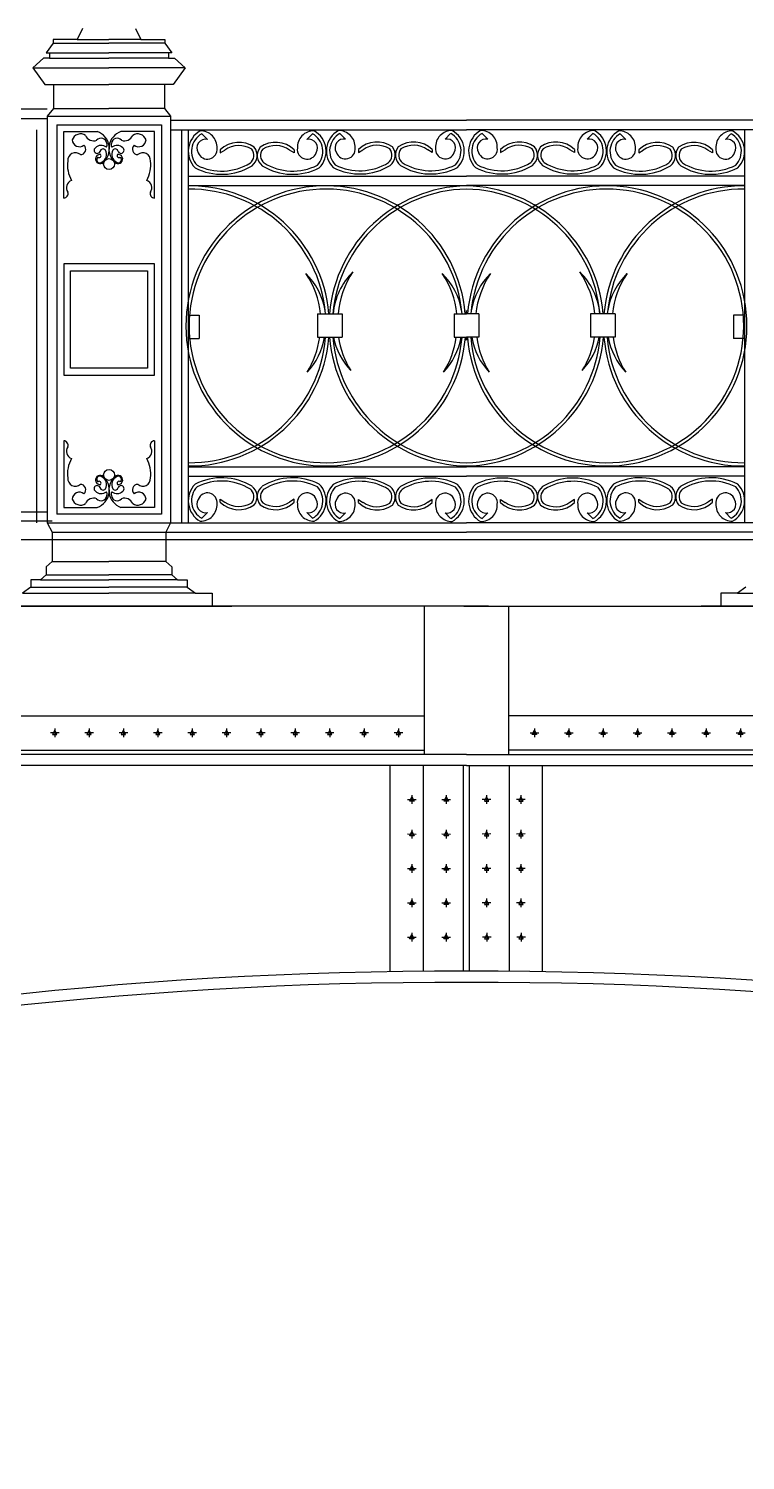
# Model space of a CAD drawing. Header units: millimetres. Extents: x 1931 to 30327, y -2374 to 17555.
# Drawn here: x 12808 to 14476, y 11 to 3341 of the extents above; entities that cross this region are included whole.
import ezdxf

# ---------------------------------------------------------------- set-up
doc = ezdxf.new("R2010")
doc.units = ezdxf.units.MM
picture_1 = doc.add_image_def('image1.gif', size_in_pixel=(174, 220))

msp = doc.modelspace()

# ---------------------------------------------------------------- linework, layer by layer
at = {"color": 4, "linetype": 'ByBlock', "lineweight": -2}
for p, q in [((12933.3, 3341.3), (12920.7, 3316)), ((13056.3, 3341.3), (13068.9, 3316)), ((12865, 3307.1), (12848.6, 3284.9)), ((12920.7, 3316), (12865, 3316)), ((12865, 3316), (12865, 3307.1)), ((12865, 3307.1), (12994.8, 3307.1)), ((12920.7, 3316), (12994.8, 3316)), ((13068.9, 3316), (12994.8, 3316)), ((13124.6, 3307.1), (12994.8, 3307.1)), ((13068.9, 3316), (13124.6, 3316)), ((13124.6, 3316), (13124.6, 3307.1)), ((13124.6, 3307.1), (13140.9, 3284.9)), ((12842.1, 3272.9), (12817.8, 3250.1)), ((12856.1, 3272.9), (12842.1, 3272.9)), ((12848.6, 3284.9), (12856.1, 3284.9)), ((12856.1, 3284.9), (12856.1, 3272.9)), ((12856.1, 3284.9), (12994.8, 3284.9)), ((12856.1, 3272.9), (12994.8, 3272.9)), ((13133.5, 3284.9), (12994.8, 3284.9)), ((13133.5, 3272.9), (12994.8, 3272.9)), ((13140.9, 3284.9), (13133.5, 3284.9)), ((13133.5, 3284.9), (13133.5, 3272.9)), ((13133.5, 3272.9), (13147.5, 3272.9)), ((13147.5, 3272.9), (13171.8, 3250.1)), ((12817.8, 3250.1), (12845.4, 3211.5)), ((12817.8, 3250.1), (12994.8, 3250.1)), ((13171.8, 3250.1), (12994.8, 3250.1)), ((13171.8, 3250.1), (13144.1, 3211.5)), ((12845.4, 3211.5), (12865.4, 3211.5)), ((12865.4, 3211.5), (12865.4, 3155.6)), ((12865.4, 3211.5), (12994.8, 3211.5)), ((13124.1, 3211.5), (12994.8, 3211.5)), ((13144.1, 3211.5), (13124.1, 3211.5)), ((13124.1, 3211.5), (13124.1, 3155.6)), ((9822.2, 3154.4), (12851.3, 3154.4)), ((9822.2, 3132.1), (12851.3, 3132.1)), ((12865.4, 3155.6), (12851.3, 3137.4)), ((12851.3, 3137.4), (12851.3, 2191.6)), ((12851.3, 3137.4), (13138.3, 3137.4)), ((12865.4, 3155.6), (12994.8, 3155.6)), ((13124.1, 3155.6), (12994.8, 3155.6)), ((13124.1, 3155.6), (12994.8, 3155.6)), ((13124.1, 3155.6), (13138.3, 3137.4)), ((13138.3, 3137.4), (13138.3, 2191.6)), ((12825.9, 3106.1), (12825.9, 2674.7)), ((12873.1, 3117.8), (13117.1, 3117.8)), ((12873.1, 3117.8), (12873.1, 2212.1)), ((12889.6, 2946.9), (12889.6, 3101.8)), ((12889.6, 3101.8), (12967.5, 3101.8)), ((13100.6, 3101.8), (13022.7, 3101.8)), ((13100.6, 2946.9), (13100.6, 3101.8)), ((13117.1, 3117.8), (13117.1, 2212.1)), ((13138.3, 3128.4), (13826.8, 3128.4)), ((13138.3, 3106.1), (13826.8, 3106.1)), ((13163.8, 3106.1), (13163.8, 2191.6)), ((13179.3, 3106.1), (13179.3, 2191.6)), ((13224.1, 3083.4), (13211, 3096.8)), ((13455.5, 3083.4), (13468.6, 3096.8)), ((13545.6, 3084.2), (13532.5, 3097.6)), ((13777, 3084.2), (13790.1, 3097.6)), ((14515.3, 3128.4), (13826.8, 3128.4)), ((14515.3, 3106.1), (13826.8, 3106.1)), ((13876.6, 3084.2), (13863.5, 3097.6)), ((14107.9, 3084.2), (14121.1, 3097.6)), ((14198.1, 3083.4), (14185, 3096.8)), ((14429.5, 3083.4), (14442.6, 3096.8)), ((14474.2, 3106.1), (14474.2, 2191.6)), ((13253.9, 3059.6), (13253.9, 3052.2)), ((13253.9, 3052.2), (13264.5, 3059)), ((13425.7, 3052.2), (13415.1, 3059)), ((13425.7, 3059.6), (13425.7, 3052.2)), ((13575.4, 3060.3), (13575.4, 3052.9)), ((13575.4, 3052.9), (13586, 3059.7)), ((13747.2, 3052.9), (13736.6, 3059.7)), ((13747.2, 3060.3), (13747.2, 3052.9)), ((13906.4, 3060.3), (13906.4, 3052.9)), ((13906.4, 3052.9), (13917, 3059.7)), ((14078.2, 3052.9), (14067.5, 3059.7)), ((14078.2, 3060.3), (14078.2, 3052.9)), ((14227.9, 3059.6), (14227.9, 3052.2)), ((14227.9, 3052.2), (14238.5, 3059)), ((14399.7, 3052.2), (14389, 3059)), ((14399.7, 3059.6), (14399.7, 3052.2)), ((13179.3, 2998.1), (13826.8, 2998.1)), ((14474.2, 2998.1), (13826.8, 2998.1)), ((13179.3, 2976.8), (13826.8, 2976.8)), ((14474.2, 2976.8), (13826.8, 2976.8)), ((13100.8, 2793.9), (12889.6, 2793.9)), ((12889.6, 2793.9), (12889.6, 2535.3)), ((12905.6, 2551.3), (12905.6, 2777.9)), ((12905.6, 2777.9), (13084.8, 2777.9)), ((13084.8, 2777.9), (13084.8, 2551.3)), ((13100.8, 2535.3), (13100.8, 2793.9)), ((12825.9, 2674.7), (12825.9, 2191.6)), ((13179.3, 2674.7), (13205, 2674.7)), ((13205, 2674.7), (13205, 2620.7)), ((13480.4, 2677.8), (13537.9, 2677.8)), ((13480.4, 2677.8), (13480.4, 2623.8)), ((13537.9, 2677.8), (13537.9, 2623.8)), ((13798, 2677.8), (13826.8, 2677.8)), ((13798, 2677.8), (13798, 2623.8)), ((13855.6, 2677.8), (13826.8, 2677.8)), ((13855.6, 2677.8), (13855.6, 2623.8)), ((14173.2, 2677.8), (14115.6, 2677.8)), ((14115.6, 2677.8), (14115.6, 2623.8)), ((14173.2, 2677.8), (14173.2, 2623.8)), ((14474.2, 2674.7), (14448.6, 2674.7)), ((14448.6, 2674.7), (14448.6, 2620.7)), ((13179.3, 2620.7), (13205, 2620.7)), ((13480.4, 2623.8), (13537.9, 2623.8)), ((13798, 2623.8), (13826.8, 2623.8)), ((13855.6, 2623.8), (13826.8, 2623.8)), ((14173.2, 2623.8), (14115.6, 2623.8)), ((14474.2, 2620.7), (14448.6, 2620.7)), ((12889.6, 2535.3), (13100.8, 2535.3)), ((13084.8, 2551.3), (12905.6, 2551.3)), ((12889.6, 2382.7), (12889.6, 2227.8)), ((13100.6, 2382.7), (13100.6, 2227.8)), ((13179.3, 2321.8), (13826.8, 2321.8)), ((13179.3, 2300.6), (13826.8, 2300.6)), ((14474.2, 2321.8), (13826.8, 2321.8)), ((14474.2, 2300.6), (13826.8, 2300.6)), ((13253.9, 2239.7), (13253.9, 2247)), ((13253.9, 2247), (13264.5, 2240.3)), ((13425.7, 2247), (13415.1, 2240.3)), ((13425.7, 2239.7), (13425.7, 2247)), ((13575.4, 2239), (13575.4, 2246.3)), ((13575.4, 2246.3), (13586, 2239.5)), ((13747.2, 2246.3), (13736.6, 2239.5)), ((13747.2, 2239), (13747.2, 2246.3)), ((13906.4, 2239), (13906.4, 2246.3)), ((13906.4, 2246.3), (13917, 2239.5)), ((14078.2, 2246.3), (14067.5, 2239.5)), ((14078.2, 2239), (14078.2, 2246.3)), ((14227.9, 2239.7), (14227.9, 2247)), ((14227.9, 2247), (14238.5, 2240.3)), ((14399.7, 2247), (14389, 2240.3)), ((14399.7, 2239.7), (14399.7, 2247)), ((9822.2, 2217.6), (12851.3, 2217.6)), ((13117.1, 2212.1), (12873.1, 2212.1)), ((12889.6, 2227.8), (12967.5, 2227.8)), ((13100.6, 2227.8), (13022.7, 2227.8)), ((13224.1, 2215.8), (13211, 2202.4)), ((13455.5, 2215.8), (13468.6, 2202.4)), ((13545.6, 2215.1), (13532.5, 2201.7)), ((13777, 2215.1), (13790.1, 2201.7)), ((13876.6, 2215.1), (13863.5, 2201.7)), ((14107.9, 2215.1), (14121.1, 2201.7)), ((14198.1, 2215.8), (14185, 2202.4)), ((14429.5, 2215.8), (14442.6, 2202.4)), ((9810.9, 2196.4), (12862.6, 2196.4)), ((12851.3, 2191.6), (12862.6, 2170.4)), ((12851.3, 2191.6), (13138.3, 2191.6)), ((12862.6, 2170.4), (12862.6, 2102)), ((12862.6, 2170.4), (13127, 2170.4)), ((13138.3, 2191.6), (13127, 2170.4)), ((13127, 2170.4), (13127, 2102)), ((13127, 2170.4), (13826.8, 2170.4)), ((13138.3, 2191.6), (13826.8, 2191.6)), ((14515.3, 2191.6), (13826.8, 2191.6)), ((14526.6, 2170.4), (13826.8, 2170.4)), ((2326.8, 2153.2), (30326.8, 2153.2)), ((12862.6, 2102), (12848.5, 2089.6)), ((12862.6, 2102), (12994.8, 2102)), ((13127, 2102), (12994.8, 2102)), ((13127, 2102), (13141.1, 2089.6)), ((12848.5, 2070.6), (12835.6, 2059.6)), ((12848.5, 2089.6), (12848.5, 2079.2)), ((12848.5, 2079.2), (12848.5, 2070.6)), ((12848.5, 2070.6), (12994.8, 2070.6)), ((13141.1, 2070.6), (12994.8, 2070.6)), ((13141.1, 2089.6), (13141.1, 2079.2)), ((13141.1, 2079.2), (13141.1, 2070.6)), ((13141.1, 2070.6), (13153.9, 2059.6)), ((12813, 2041.9), (12793.4, 2028.4)), ((12835.6, 2059.6), (12813, 2059.6)), ((12813, 2059.6), (12813, 2041.9)), ((12813, 2041.9), (12994.8, 2041.9)), ((12835.6, 2059.6), (12994.8, 2059.6)), ((13153.9, 2059.6), (12994.8, 2059.6)), ((13176.6, 2041.9), (12994.8, 2041.9)), ((13153.9, 2059.6), (13176.6, 2059.6)), ((13176.6, 2059.6), (13176.6, 2041.9)), ((13176.6, 2041.9), (13196.1, 2028.4)), ((14477, 2041.9), (14457.4, 2028.4)), ((12793.4, 2028.4), (12994.8, 2028.4)), ((13196.1, 2028.4), (12994.8, 2028.4)), ((13196.1, 2028.4), (13234.7, 2028.4)), ((13234.7, 2028.4), (13234.7, 1997.8)), ((14457.4, 2028.4), (14418.9, 2028.4)), ((14418.9, 2028.4), (14418.9, 1997.8)), ((14457.4, 2028.4), (14658.8, 2028.4)), ((13025.9, 1997.8), (11725.9, 1997.8)), ((13025.9, 1997.8), (11725.9, 1997.8)), ((13628.5, 1997.8), (12328.5, 1997.8)), ((13727.6, 1997.8), (12427.6, 1997.8)), ((13878.5, 1997.8), (12427.6, 1997.8)), ((12754.9, 1997.8), (12994.8, 1997.8)), ((12941.3, 1997.8), (13181.2, 1997.8)), ((13040.5, 1997.8), (13280.4, 1997.8)), ((13421.2, 1997.8), (13181.2, 1997.8)), ((13520.3, 1997.8), (13280.4, 1997.8)), ((13527.6, 1997.8), (13376.8, 1997.8)), ((13527.6, 1997.8), (13376.8, 1997.8)), ((13877.6, 1997.8), (13726.8, 1997.8)), ((13728.5, 1997.8), (13728.5, 1653.2)), ((13820.6, 1997.8), (14060.5, 1997.8)), ((13878.5, 1997.8), (14029.3, 1997.8)), ((13925.1, 1997.8), (13925.1, 1653.2)), ((13925.9, 1997.8), (15225.9, 1997.8)), ((14025.1, 1997.8), (15325.1, 1997.8)), ((14125.9, 1997.8), (14276.8, 1997.8)), ((14125.9, 1997.8), (14276.8, 1997.8)), ((14133.2, 1997.8), (14373.2, 1997.8)), ((14232.4, 1997.8), (14472.3, 1997.8)), ((14613.1, 1997.8), (14373.2, 1997.8)), ((14418.9, 1997.8), (14658.8, 1997.8)), ((12328.5, 1743.2), (13728.5, 1743.2)), ((15325.1, 1743.2), (13925.1, 1743.2)), ((12878.5, 1703.2), (12858.4, 1703.1)), ((12868.5, 1709.3), (12863.5, 1699.3)), ((12863.5, 1699.3), (12873.5, 1699.3)), ((12868.4, 1713.2), (12868.5, 1693.1)), ((12873.5, 1699.3), (12868.5, 1709.3)), ((12958.5, 1703.2), (12938.4, 1703.1)), ((12948.5, 1709.3), (12943.5, 1699.3)), ((12943.5, 1699.3), (12953.5, 1699.3)), ((12948.4, 1713.2), (12948.5, 1693.1)), ((12953.5, 1699.3), (12948.5, 1709.3)), ((13038.5, 1703.2), (13018.4, 1703.1)), ((13028.5, 1709.3), (13023.5, 1699.3)), ((13023.5, 1699.3), (13033.5, 1699.3)), ((13028.4, 1713.2), (13028.5, 1693.1)), ((13033.5, 1699.3), (13028.5, 1709.3)), ((13118.5, 1703.2), (13098.4, 1703.1)), ((13108.5, 1709.3), (13103.5, 1699.3)), ((13103.5, 1699.3), (13113.5, 1699.3)), ((13108.4, 1713.2), (13108.5, 1693.1)), ((13113.5, 1699.3), (13108.5, 1709.3)), ((13198.5, 1703.2), (13178.4, 1703.1)), ((13188.5, 1709.3), (13183.5, 1699.3)), ((13183.5, 1699.3), (13193.5, 1699.3)), ((13188.4, 1713.2), (13188.5, 1693.1)), ((13193.5, 1699.3), (13188.5, 1709.3)), ((13278.5, 1703.2), (13258.4, 1703.1)), ((13268.5, 1709.3), (13263.5, 1699.3)), ((13263.5, 1699.3), (13273.5, 1699.3)), ((13268.4, 1713.2), (13268.5, 1693.1)), ((13273.5, 1699.3), (13268.5, 1709.3)), ((13358.5, 1703.5), (13338.4, 1703.4)), ((13348.5, 1709.6), (13343.5, 1699.6)), ((13343.5, 1699.6), (13353.5, 1699.6)), ((13348.4, 1713.5), (13348.5, 1693.4)), ((13353.5, 1699.6), (13348.5, 1709.6)), ((13438.5, 1703.5), (13418.4, 1703.4)), ((13428.5, 1709.6), (13423.5, 1699.6)), ((13423.5, 1699.6), (13433.5, 1699.6)), ((13428.4, 1713.5), (13428.5, 1693.4)), ((13433.5, 1699.6), (13428.5, 1709.6)), ((13518.5, 1703.2), (13498.4, 1703.1)), ((13508.5, 1709.3), (13503.5, 1699.3)), ((13503.5, 1699.3), (13513.5, 1699.3)), ((13508.4, 1713.2), (13508.5, 1693.1)), ((13513.5, 1699.3), (13508.5, 1709.3)), ((13598.5, 1703.5), (13578.4, 1703.4)), ((13588.5, 1709.6), (13583.5, 1699.6)), ((13583.5, 1699.6), (13593.5, 1699.6)), ((13588.4, 1713.5), (13588.5, 1693.4)), ((13593.5, 1699.6), (13588.5, 1709.6)), ((13678.5, 1703.5), (13658.4, 1703.4)), ((13668.4, 1709.6), (13663.5, 1699.6)), ((13663.5, 1699.6), (13673.5, 1699.6)), ((13668.4, 1713.5), (13668.5, 1693.4)), ((13673.5, 1699.6), (13668.4, 1709.6)), ((13975, 1703.5), (13995.2, 1703.4)), ((13980.1, 1699.6), (13985.1, 1709.6)), ((13990.1, 1699.6), (13980.1, 1699.6)), ((13985.1, 1713.5), (13985.1, 1693.4)), ((13985.1, 1709.6), (13990.1, 1699.6)), ((14055, 1703.5), (14075.2, 1703.4)), ((14060.1, 1699.6), (14065.1, 1709.6)), ((14070.1, 1699.6), (14060.1, 1699.6)), ((14065.1, 1713.5), (14065.1, 1693.4)), ((14065.1, 1709.6), (14070.1, 1699.6)), ((14135, 1703.2), (14155.2, 1703.1)), ((14140.1, 1699.3), (14145.1, 1709.3)), ((14150.1, 1699.3), (14140.1, 1699.3)), ((14145.1, 1713.2), (14145.1, 1693.1)), ((14145.1, 1709.3), (14150.1, 1699.3)), ((14215, 1703.5), (14235.2, 1703.4)), ((14220.1, 1699.6), (14225.1, 1709.6)), ((14230.1, 1699.6), (14220.1, 1699.6)), ((14225.1, 1713.5), (14225.1, 1693.4)), ((14225.1, 1709.6), (14230.1, 1699.6)), ((14295, 1703.5), (14315.2, 1703.4)), ((14300.1, 1699.6), (14305.1, 1709.6)), ((14310.1, 1699.6), (14300.1, 1699.6)), ((14305.1, 1713.5), (14305.1, 1693.4)), ((14305.1, 1709.6), (14310.1, 1699.6)), ((14375, 1703.2), (14395.2, 1703.1)), ((14380.1, 1699.3), (14385.1, 1709.3)), ((14390.1, 1699.3), (14380.1, 1699.3)), ((14385.1, 1713.2), (14385.1, 1693.1)), ((14385.1, 1709.3), (14390.1, 1699.3)), ((14455, 1703.2), (14475.2, 1703.1)), ((14460.1, 1699.3), (14465.1, 1709.3)), ((14470.1, 1699.3), (14460.1, 1699.3)), ((14465.1, 1713.2), (14465.1, 1693.1)), ((14465.1, 1709.3), (14470.1, 1699.3)), ((13826.8, 1653.2), (8825.9, 1653.2)), ((12328.5, 1663.2), (13728.5, 1663.2)), ((13826.8, 1653.2), (18827.6, 1653.2)), ((15325.1, 1663.2), (13925.1, 1663.2)), ((13826.8, 1627.2), (8825.9, 1627.2)), ((13649.5, 1147.9), (13649.5, 1627.2)), ((13726.8, 1148.4), (13726.8, 1627.2)), ((13819.8, 1149.1), (13819.8, 1627.2)), ((13826.8, 1627.2), (18827.6, 1627.2)), ((13833.8, 1149.1), (13833.8, 1627.2)), ((13926.8, 1148.4), (13926.8, 1627.2)), ((14004.1, 1149.1), (14004.1, 1627.2)), ((13689.7, 1548.2), (13709.9, 1548.1)), ((13694.8, 1544.3), (13699.8, 1554.3)), ((13704.8, 1544.3), (13694.8, 1544.3)), ((13699.8, 1558.2), (13699.8, 1538)), ((13699.8, 1554.3), (13704.8, 1544.3)), ((13769.7, 1548.2), (13789.9, 1548.1)), ((13774.8, 1544.3), (13779.8, 1554.3)), ((13784.8, 1544.3), (13774.8, 1544.3)), ((13779.8, 1558.2), (13779.8, 1538)), ((13779.8, 1554.3), (13784.8, 1544.3)), ((13883.9, 1548.2), (13863.7, 1548.1)), ((13873.8, 1554.3), (13868.8, 1544.3)), ((13868.8, 1544.3), (13878.8, 1544.3)), ((13873.8, 1558.2), (13873.8, 1538)), ((13878.8, 1544.3), (13873.8, 1554.3)), ((13963.9, 1548.2), (13943.7, 1548.1)), ((13953.8, 1554.3), (13948.8, 1544.3)), ((13948.8, 1544.3), (13958.8, 1544.3)), ((13953.8, 1558.2), (13953.8, 1538)), ((13958.8, 1544.3), (13953.8, 1554.3)), ((13689.7, 1468.2), (13709.9, 1468.1)), ((13694.8, 1464.3), (13699.8, 1474.3)), ((13699.8, 1478.2), (13699.8, 1458)), ((13699.8, 1474.3), (13704.8, 1464.3)), ((13769.7, 1468.2), (13789.9, 1468.1)), ((13774.8, 1464.3), (13779.8, 1474.3)), ((13779.8, 1478.2), (13779.8, 1458)), ((13779.8, 1474.3), (13784.8, 1464.3)), ((13883.9, 1468.2), (13863.7, 1468.1)), ((13873.8, 1474.3), (13868.8, 1464.3)), ((13873.8, 1478.2), (13873.8, 1458)), ((13878.8, 1464.3), (13873.8, 1474.3)), ((13963.9, 1468.2), (13943.7, 1468.1)), ((13953.8, 1474.3), (13948.8, 1464.3)), ((13953.8, 1478.2), (13953.8, 1458)), ((13958.8, 1464.3), (13953.8, 1474.3)), ((13704.8, 1464.3), (13694.8, 1464.3)), ((13784.8, 1464.3), (13774.8, 1464.3)), ((13868.8, 1464.3), (13878.8, 1464.3)), ((13948.8, 1464.3), (13958.8, 1464.3)), ((13689.7, 1388.2), (13709.9, 1388.1)), ((13694.8, 1384.3), (13699.8, 1394.3)), ((13704.8, 1384.3), (13694.8, 1384.3)), ((13699.8, 1398.2), (13699.8, 1378)), ((13699.8, 1394.3), (13704.8, 1384.3)), ((13769.7, 1388.2), (13789.9, 1388.1)), ((13774.8, 1384.3), (13779.8, 1394.3)), ((13784.8, 1384.3), (13774.8, 1384.3)), ((13779.8, 1398.2), (13779.8, 1378)), ((13779.8, 1394.3), (13784.8, 1384.3)), ((13883.9, 1388.2), (13863.7, 1388.1)), ((13873.8, 1394.3), (13868.8, 1384.3)), ((13868.8, 1384.3), (13878.8, 1384.3)), ((13873.8, 1398.2), (13873.8, 1378)), ((13878.8, 1384.3), (13873.8, 1394.3)), ((13963.9, 1388.2), (13943.7, 1388.1)), ((13953.8, 1394.3), (13948.8, 1384.3)), ((13948.8, 1384.3), (13958.8, 1384.3)), ((13953.8, 1398.2), (13953.8, 1378)), ((13958.8, 1384.3), (13953.8, 1394.3)), ((13689.7, 1308.2), (13709.9, 1308.1)), ((13694.8, 1304.3), (13699.8, 1314.3)), ((13704.8, 1304.3), (13694.8, 1304.3)), ((13699.8, 1318.2), (13699.8, 1298)), ((13699.8, 1314.3), (13704.8, 1304.3)), ((13769.7, 1308.2), (13789.9, 1308.1)), ((13774.8, 1304.3), (13779.8, 1314.3)), ((13784.8, 1304.3), (13774.8, 1304.3)), ((13779.8, 1318.2), (13779.8, 1298)), ((13779.8, 1314.3), (13784.8, 1304.3)), ((13883.9, 1308.2), (13863.7, 1308.1)), ((13873.8, 1314.3), (13868.8, 1304.3)), ((13868.8, 1304.3), (13878.8, 1304.3)), ((13873.8, 1318.2), (13873.8, 1298)), ((13878.8, 1304.3), (13873.8, 1314.3)), ((13963.9, 1308.2), (13943.7, 1308.1)), ((13953.8, 1314.3), (13948.8, 1304.3)), ((13948.8, 1304.3), (13958.8, 1304.3)), ((13953.8, 1318.2), (13953.8, 1298)), ((13958.8, 1304.3), (13953.8, 1314.3)), ((13694.5, 1224.3), (13699.5, 1234.3)), ((13699.5, 1238.2), (13699.5, 1218)), ((13699.5, 1234.3), (13704.5, 1224.3)), ((13774.5, 1224.3), (13779.5, 1234.3)), ((13779.5, 1238.2), (13779.5, 1218)), ((13779.5, 1234.3), (13784.5, 1224.3)), ((13874.1, 1234.3), (13869.1, 1224.3)), ((13874.1, 1238.2), (13874.1, 1218)), ((13879.1, 1224.3), (13874.1, 1234.3)), ((13954.1, 1234.3), (13949.1, 1224.3)), ((13954.1, 1238.2), (13954.1, 1218)), ((13959.1, 1224.3), (13954.1, 1234.3)), ((13689.4, 1228.2), (13709.6, 1228.1)), ((13704.5, 1224.3), (13694.5, 1224.3)), ((13769.4, 1228.2), (13789.6, 1228.1)), ((13784.5, 1224.3), (13774.5, 1224.3)), ((13884.2, 1228.2), (13864, 1228.1)), ((13869.1, 1224.3), (13879.1, 1224.3)), ((13964.2, 1228.2), (13944, 1228.1)), ((13949.1, 1224.3), (13959.1, 1224.3))]:
    msp.add_line(p, q, dxfattribs=at)
for centre in [(12995.1, 3026.3), (12995.1, 2303.4)]:
    msp.add_circle(centre, 12.7, dxfattribs=at)
for centre, radius, start, end in [((12953.6, 3062.1), 42.1, 307.5979, 70.7468), ((13036.6, 3062.1), 42.1, 109.2532, 232.4021), ((13233.7, 3055.9), 54.4, 119.0307, 224.9563), ((13233.7, 3055.9), 46.8, 119.0307, 223.5383), ((13208.3, 3065.5), 38, 356.8863, 91.4374), ((13471.3, 3065.5), 38, 88.5626, 183.1137), ((13445.9, 3055.9), 46.8, 316.4617, 60.9693), ((13445.9, 3055.9), 54.4, 315.0437, 60.9693), ((13555.2, 3056.7), 54.4, 119.0307, 224.9563), ((13555.2, 3056.7), 46.8, 119.0307, 223.5383), ((13529.8, 3066.2), 38, 356.8863, 91.4374), ((13792.8, 3066.2), 38, 88.5626, 183.1137), ((13767.4, 3056.7), 46.8, 316.4617, 60.9693), ((13767.4, 3056.7), 54.4, 315.0437, 60.9693), ((13886.2, 3056.7), 54.4, 119.0307, 224.9563), ((13886.2, 3056.7), 46.8, 119.0307, 223.5383), ((13860.7, 3066.2), 38, 356.8863, 91.4374), ((14123.8, 3066.2), 38, 88.5626, 183.1137), ((14098.4, 3056.7), 46.8, 316.4617, 60.9693), ((14098.4, 3056.7), 54.4, 315.0437, 60.9693), ((14207.7, 3055.9), 54.4, 119.0307, 224.9563), ((14207.7, 3055.9), 46.8, 119.0307, 223.5383), ((14182.2, 3065.5), 38, 356.8863, 91.4374), ((14445.3, 3065.5), 38, 88.5626, 183.1137), ((14419.9, 3055.9), 46.8, 316.4617, 60.9693), ((14419.9, 3055.9), 54.4, 315.0437, 60.9693), ((12928.7, 3075.8), 20.7, 56.3803, 161.1596), ((12926.3, 3083.9), 17.3, 184.4876, 306.65), ((12928.4, 3060.6), 12.4, 268.8845, 48.9378), ((12958.8, 3100.4), 20, 201.4134, 291.5368), ((12967.4, 3058.4), 7.19, 125.8365, 335.2522), ((12976.8, 3050.3), 19.4, 51.9115, 134.444), ((12976.3, 3073), 13.5, 6.4519, 139.2037), ((12982.9, 3070.8), 7.82, 318.6814, 28.7037), ((13007.3, 3070.8), 7.82, 151.2963, 221.3186), ((13013.9, 3073), 13.5, 40.7963, 173.5481), ((13013.5, 3050.3), 19.4, 45.556, 128.0885), ((13022.8, 3058.4), 7.19, 204.7478, 54.1635), ((13031.5, 3100.4), 20, 248.4632, 338.5866), ((13061.8, 3060.6), 12.4, 131.0622, 271.1155), ((13061.5, 3075.8), 20.7, 18.8404, 123.6197), ((13063.9, 3083.9), 17.3, 233.35, 355.5124), ((13219.6, 3063.7), 20.2, 77.1295, 212.7066), ((13297, 3014.6), 62.3, 54.7468, 133.7841), ((13297.1, 3012.6), 56.6, 58.029, 125.0876), ((13309.4, 3046.4), 30.3, 307.6957, 39.0133), ((13370.2, 3046.4), 30.3, 140.9867, 232.3043), ((13382.6, 3014.6), 62.3, 46.2159, 125.2532), ((13382.5, 3012.6), 56.6, 54.9124, 121.971), ((13460, 3063.7), 20.2, 327.2934, 102.8705), ((13541.1, 3064.4), 20.2, 77.1295, 212.7066), ((13545.4, 3061), 22.6, 199.435, 7.8921), ((13618.5, 3015.3), 62.3, 54.7468, 133.7841), ((13618.6, 3013.4), 56.6, 58.029, 125.0876), ((13630.9, 3047.1), 30.3, 307.6957, 39.0133), ((13691.7, 3047.1), 30.3, 140.9867, 232.3043), ((13704.1, 3015.3), 62.3, 46.2159, 125.2532), ((13704, 3013.4), 56.6, 54.9124, 121.971), ((13777.2, 3061), 22.6, 172.1079, 340.565), ((13781.5, 3064.4), 20.2, 327.2934, 102.8705), ((13872.1, 3064.4), 20.2, 77.1295, 212.7066), ((13876.3, 3061), 22.6, 199.435, 7.8921), ((13949.5, 3015.3), 62.3, 54.7468, 133.7841), ((13949.5, 3013.4), 56.6, 58.029, 125.0876), ((13961.9, 3047.1), 30.3, 307.6957, 39.0133), ((14022.7, 3047.1), 30.3, 140.9867, 232.3043), ((14035.1, 3015.3), 62.3, 46.2159, 125.2532), ((14035, 3013.4), 56.6, 54.9124, 121.971), ((14108.2, 3061), 22.6, 172.1079, 340.565), ((14112.5, 3064.4), 20.2, 327.2934, 102.8705), ((14193.6, 3063.7), 20.2, 77.1295, 212.7066), ((14271, 3014.6), 62.3, 54.7468, 133.7841), ((14271, 3012.6), 56.6, 58.029, 125.0876), ((14283.4, 3046.4), 30.3, 307.6957, 39.0133), ((14344.2, 3046.4), 30.3, 140.9867, 232.3043), ((14356.6, 3014.6), 62.3, 46.2159, 125.2532), ((14356.5, 3012.6), 56.6, 54.9124, 121.971), ((14434, 3063.7), 20.2, 327.2934, 102.8705), ((12969.9, 3023.8), 71.7, 172.2889, 209.584), ((12916.7, 3034.7), 17.9, 49.1308, 183.942), ((12974.1, 3038), 10.7, 82.6125, 299.3151), ((12973.5, 3036.5), 7.32, 127.2802, 306.7088), ((12971.9, 3045.8), 4.52, 230.1016, 38.9448), ((12980.8, 3054.5), 6.89, 35.1589, 173.2384), ((12969.3, 3048.5), 19.8, 295.6304, 30.3014), ((13021, 3048.5), 19.8, 149.6986, 244.3696), ((13009.5, 3054.5), 6.89, 6.7616, 144.8411), ((13016.1, 3038), 10.7, 240.6849, 97.3875), ((13016.8, 3036.5), 7.32, 233.2912, 52.7198), ((13018.3, 3045.8), 4.52, 141.0552, 309.8984), ((13073.5, 3034.7), 17.9, 356.058, 130.8692), ((13020.3, 3023.8), 71.7, 330.416, 7.7111), ((13223.9, 3060.3), 22.6, 199.435, 7.8921), ((13309.4, 3046.4), 22.7, 307.6957, 39.0133), ((13370.2, 3046.4), 22.7, 140.9867, 232.3043), ((13455.7, 3060.3), 22.6, 172.1079, 340.565), ((13630.9, 3047.1), 22.7, 307.6957, 39.0133), ((13691.7, 3047.1), 22.7, 140.9867, 232.3043), ((13961.9, 3047.1), 22.7, 307.6957, 39.0133), ((14022.7, 3047.1), 22.7, 140.9867, 232.3043), ((14197.8, 3060.3), 22.6, 199.435, 7.8921), ((14283.4, 3046.4), 22.7, 307.6957, 39.0133), ((14344.2, 3046.4), 22.7, 140.9867, 232.3043), ((14429.7, 3060.3), 22.6, 172.1079, 340.565), ((13257.2, 3137.4), 135, 242.6623, 301.5814), ((13257.2, 3137.4), 127.4, 243.2076, 301.5814), ((13422.4, 3137.4), 135, 238.4186, 297.3377), ((13422.4, 3137.4), 127.4, 238.4186, 296.7924), ((13578.7, 3138.2), 135, 242.6623, 301.5814), ((13578.7, 3138.2), 127.4, 243.2076, 301.5814), ((13743.9, 3138.2), 135, 238.4186, 297.3377), ((13743.9, 3138.2), 127.4, 238.4186, 296.7924), ((13909.7, 3138.2), 135, 242.6623, 301.5814), ((13909.7, 3138.2), 127.4, 243.2076, 301.5814), ((14074.8, 3138.2), 135, 238.4186, 297.3377), ((14074.8, 3138.2), 127.4, 238.4186, 296.7924), ((14231.2, 3137.4), 135, 242.6623, 301.5814), ((14231.2, 3137.4), 127.4, 243.2076, 301.5814), ((14396.3, 3137.4), 135, 238.4186, 297.3377), ((14396.3, 3137.4), 127.4, 238.4186, 296.7924), ((12914.3, 2971.1), 18.5, 111.3253, 213.5934), ((13076, 2971.1), 18.5, 326.4066, 68.6747), ((13499.6, 2649.9), 325.8, 4.9146, 355.2465), ((13182, 2649.9), 325.8, 4.9146, 90.4709), ((13182, 2649.9), 318.2, 5.0322, 90.4821), ((13499.6, 2649.9), 318.2, 5.0322, 355.1327), ((13832.8, 2649.9), 325.8, 91.0512, 175.0854), ((13832.8, 2649.9), 318.2, 91.0763, 174.9678), ((13820.8, 2649.9), 325.8, 4.9146, 88.9488), ((13820.8, 2649.9), 318.2, 5.0322, 88.9237), ((14153.9, 2649.9), 325.8, 184.7535, 175.0854), ((14153.9, 2649.9), 318.2, 184.8673, 174.9678), ((14471.6, 2649.9), 325.8, 89.5291, 175.0854), ((14471.6, 2649.9), 318.2, 89.5179, 174.9678), ((12889.3, 2957.2), 10.2, 271.9416, 20.9967), ((13101, 2957.2), 10.2, 159.0033, 268.0584), ((13341.5, 2658.6), 158.7, 9.7952, 45.3807), ((13285.1, 2657.5), 203, 5.7383, 34.1779), ((13674.2, 2662.6), 158.7, 134.6193, 174.4914), ((13730.6, 2661.5), 203, 145.8221, 175.3989), ((13659.2, 2658.6), 158.7, 9.7952, 45.3807), ((13602.7, 2657.5), 203, 5.7383, 34.1779), ((13994.4, 2658.6), 158.7, 134.6193, 170.2048), ((14050.8, 2657.5), 203, 145.8221, 174.2617), ((13923, 2661.5), 203, 4.6011, 34.1779), ((13979.4, 2662.6), 158.7, 5.5086, 45.3807), ((14312, 2658.6), 158.7, 134.6193, 170.2048), ((14368.5, 2657.5), 203, 145.8221, 174.2617), ((14150.8, 2651.2), 325.8, 173.9802, 175.3106), ((13502.7, 2651.2), 325.8, 4.6894, 6.0198), ((13182, 2649.9), 318.2, 269.5179, 355.1327), ((13182, 2649.9), 325.8, 269.5291, 355.2465), ((13283.9, 2649.8), 203, 327.9451, 352.6525), ((13340.4, 2650.8), 158.7, 316.7423, 350.2048), ((13832.8, 2649.9), 325.8, 184.5925, 268.9488), ((13832.8, 2649.9), 318.2, 184.7024, 268.9237), ((13673, 2654.8), 158.7, 191.2684, 223.2577), ((13729.5, 2653.8), 203, 188.4909, 212.0549), ((13601.6, 2649.8), 203, 327.9451, 352.6525), ((13658, 2650.8), 158.7, 316.7423, 350.2048), ((14150.8, 2651.2), 325.8, 184.8176, 186.0198), ((13502.7, 2651.2), 325.8, 353.9802, 355.1824), ((13820.8, 2649.9), 318.2, 271.0763, 355.2976), ((13820.8, 2649.9), 325.8, 271.0512, 355.4075), ((13995.6, 2650.8), 158.7, 189.7952, 223.2577), ((14052, 2649.8), 203, 187.3475, 212.0549), ((13924.1, 2653.8), 203, 327.9451, 351.5091), ((13980.5, 2654.8), 158.7, 316.7423, 348.7316), ((14471.6, 2649.9), 325.8, 184.7535, 270.4709), ((14471.6, 2649.9), 318.2, 184.8673, 270.4821), ((14313.2, 2650.8), 158.7, 189.7952, 223.2577), ((14369.6, 2649.8), 203, 187.3475, 212.0549), ((12889.3, 2372.5), 10.2, 339.0033, 88.0584), ((12914.3, 2358.6), 18.5, 146.4066, 248.6747), ((13076, 2358.6), 18.5, 291.3253, 33.5934), ((13101, 2372.5), 10.2, 91.9416, 200.9967), ((12969.9, 2305.9), 71.7, 150.416, 187.7111), ((13020.3, 2305.9), 71.7, 352.2889, 29.584), ((12974.1, 2291.6), 10.7, 60.6849, 277.3875), ((12973.5, 2293.2), 7.32, 53.2912, 232.7198), ((12953.6, 2267.6), 42.1, 289.2532, 52.4021), ((12969.3, 2281.2), 19.8, 329.6986, 64.3696), ((13036.6, 2267.6), 42.1, 127.5979, 250.7468), ((13021, 2281.2), 19.8, 115.6304, 210.3014), ((13016.1, 2291.6), 10.7, 262.6125, 119.3151), ((13016.8, 2293.2), 7.32, 307.2802, 126.7088), ((12916.7, 2295), 17.9, 176.058, 310.8692), ((12928.4, 2269), 12.4, 311.0622, 91.1155), ((12967.4, 2271.3), 7.19, 24.7478, 234.1635), ((12976.8, 2279.3), 19.4, 225.556, 308.0885), ((12971.9, 2283.9), 4.52, 321.0552, 129.8984), ((12980.8, 2275.1), 6.89, 186.7616, 324.8411), ((13013.5, 2279.3), 19.4, 231.9115, 314.444), ((13009.5, 2275.1), 6.89, 215.1589, 353.2384), ((13018.3, 2283.9), 4.52, 50.1016, 218.9448), ((13022.8, 2271.3), 7.19, 305.8365, 155.2522), ((13061.8, 2269), 12.4, 88.8845, 228.9378), ((13073.5, 2295), 17.9, 229.1308, 3.942), ((13233.7, 2243.3), 54.4, 135.0437, 240.9693), ((13233.7, 2243.3), 46.8, 136.4617, 240.9693), ((13257.2, 2161.8), 135, 58.4186, 117.3377), ((13257.2, 2161.8), 127.4, 58.4186, 116.7924), ((13309.4, 2252.8), 22.7, 320.9867, 52.3043), ((13309.4, 2252.8), 30.3, 320.9867, 52.3043), ((13370.2, 2252.8), 30.3, 127.6957, 219.0133), ((13370.2, 2252.8), 22.7, 127.6957, 219.0133), ((13422.4, 2161.8), 135, 62.6623, 121.5814), ((13422.4, 2161.8), 127.4, 63.2076, 121.5814), ((13445.9, 2243.3), 46.8, 299.0307, 43.5383), ((13445.9, 2243.3), 54.4, 299.0307, 44.9563), ((13555.2, 2242.6), 54.4, 135.0437, 240.9693), ((13555.2, 2242.6), 46.8, 136.4617, 240.9693), ((13578.7, 2161.1), 135, 58.4186, 117.3377), ((13578.7, 2161.1), 127.4, 58.4186, 116.7924), ((13630.9, 2252.1), 22.7, 320.9867, 52.3043), ((13630.9, 2252.1), 30.3, 320.9867, 52.3043), ((13691.7, 2252.1), 30.3, 127.6957, 219.0133), ((13691.7, 2252.1), 22.7, 127.6957, 219.0133), ((13743.9, 2161.1), 135, 62.6623, 121.5814), ((13743.9, 2161.1), 127.4, 63.2076, 121.5814), ((13767.4, 2242.6), 46.8, 299.0307, 43.5383), ((13767.4, 2242.6), 54.4, 299.0307, 44.9563), ((13886.2, 2242.6), 54.4, 135.0437, 240.9693), ((13886.2, 2242.6), 46.8, 136.4617, 240.9693), ((13909.7, 2161.1), 135, 58.4186, 117.3377), ((13909.7, 2161.1), 127.4, 58.4186, 116.7924), ((13961.9, 2252.1), 22.7, 320.9867, 52.3043), ((13961.9, 2252.1), 30.3, 320.9867, 52.3043), ((14022.7, 2252.1), 30.3, 127.6957, 219.0133), ((14022.7, 2252.1), 22.7, 127.6957, 219.0133), ((14074.8, 2161.1), 135, 62.6623, 121.5814), ((14074.8, 2161.1), 127.4, 63.2076, 121.5814), ((14098.4, 2242.6), 46.8, 299.0307, 43.5383), ((14098.4, 2242.6), 54.4, 299.0307, 44.9563), ((14207.7, 2243.3), 54.4, 135.0437, 240.9693), ((14207.7, 2243.3), 46.8, 136.4617, 240.9693), ((14231.2, 2161.8), 135, 58.4186, 117.3377), ((14231.2, 2161.8), 127.4, 58.4186, 116.7924), ((14283.4, 2252.8), 22.7, 320.9867, 52.3043), ((14283.4, 2252.8), 30.3, 320.9867, 52.3043), ((14344.2, 2252.8), 30.3, 127.6957, 219.0133), ((14344.2, 2252.8), 22.7, 127.6957, 219.0133), ((14396.3, 2161.8), 135, 62.6623, 121.5814), ((14396.3, 2161.8), 127.4, 63.2076, 121.5814), ((14419.9, 2243.3), 46.8, 299.0307, 43.5383), ((14419.9, 2243.3), 54.4, 299.0307, 44.9563), ((12926.3, 2245.8), 17.3, 53.35, 175.5124), ((12928.7, 2253.8), 20.7, 198.8404, 303.6197), ((12958.8, 2229.2), 20, 68.4632, 158.5866), ((12976.3, 2256.6), 13.5, 220.7963, 353.5481), ((12982.9, 2258.9), 7.82, 331.2963, 41.3186), ((13007.3, 2258.9), 7.82, 138.6814, 208.7037), ((13013.9, 2256.6), 13.5, 186.4519, 319.2037), ((13031.5, 2229.2), 20, 21.4134, 111.5368), ((13061.5, 2253.8), 20.7, 236.3803, 341.1596), ((13063.9, 2245.8), 17.3, 4.4876, 126.65), ((13219.6, 2235.5), 20.2, 147.2934, 282.8705), ((13223.9, 2238.9), 22.6, 352.1079, 160.565), ((13208.3, 2233.8), 38, 268.5626, 3.1137), ((13297, 2284.6), 62.3, 226.2159, 305.2532), ((13297.1, 2286.6), 56.6, 234.9124, 301.971), ((13382.6, 2284.6), 62.3, 234.7468, 313.7841), ((13382.5, 2286.6), 56.6, 238.029, 305.0876), ((13455.7, 2238.9), 22.6, 19.435, 187.8921), ((13471.3, 2233.8), 38, 176.8863, 271.4374), ((13460, 2235.5), 20.2, 257.1295, 32.7066), ((13541.1, 2234.8), 20.2, 147.2934, 282.8705), ((13545.4, 2238.2), 22.6, 352.1079, 160.565), ((13529.8, 2233.1), 38, 268.5626, 3.1137), ((13618.5, 2283.9), 62.3, 226.2159, 305.2532), ((13618.6, 2285.9), 56.6, 234.9124, 301.971), ((13704.1, 2283.9), 62.3, 234.7468, 313.7841), ((13704, 2285.9), 56.6, 238.029, 305.0876), ((13777.2, 2238.2), 22.6, 19.435, 187.8921), ((13792.8, 2233.1), 38, 176.8863, 271.4374), ((13781.5, 2234.8), 20.2, 257.1295, 32.7066), ((13872.1, 2234.8), 20.2, 147.2934, 282.8705), ((13876.3, 2238.2), 22.6, 352.1079, 160.565), ((13860.7, 2233.1), 38, 268.5626, 3.1137), ((13949.5, 2283.9), 62.3, 226.2159, 305.2532), ((13949.5, 2285.9), 56.6, 234.9124, 301.971), ((14035.1, 2283.9), 62.3, 234.7468, 313.7841), ((14035, 2285.9), 56.6, 238.029, 305.0876), ((14108.2, 2238.2), 22.6, 19.435, 187.8921), ((14123.8, 2233.1), 38, 176.8863, 271.4374), ((14112.5, 2234.8), 20.2, 257.1295, 32.7066), ((14193.6, 2235.5), 20.2, 147.2934, 282.8705), ((14197.8, 2238.9), 22.6, 352.1079, 160.565), ((14182.2, 2233.8), 38, 268.5626, 3.1137), ((14271, 2284.6), 62.3, 226.2159, 305.2532), ((14271, 2286.6), 56.6, 234.9124, 301.971), ((14356.6, 2284.6), 62.3, 234.7468, 313.7841), ((14356.5, 2286.6), 56.6, 238.029, 305.0876), ((14429.7, 2238.9), 22.6, 19.435, 187.8921), ((14445.3, 2233.8), 38, 176.8863, 271.4374), ((14434, 2235.5), 20.2, 257.1295, 32.7066), ((13803.7, -8519.5), 9668.7, 89.86308, 117.78516), ((13849.8, -8519.5), 9668.7, 62.21484, 90.13692), ((13803.7, -8519.5), 9642.7, 89.86308, 117.78516), ((13849.8, -8519.5), 9642.7, 62.21484, 90.13692)]:
    msp.add_arc(centre, radius, start, end, dxfattribs=at)

# ---------------------------------------------------------------- pictures from other files: only their frames are drawn
image = msp.add_image(picture_1, insert=(12905.6, 2551.3), size_in_units=(179.2, 226.6), dxfattribs=at)
image.dxf.flags = 7

doc.saveas('drawing.dxf')
